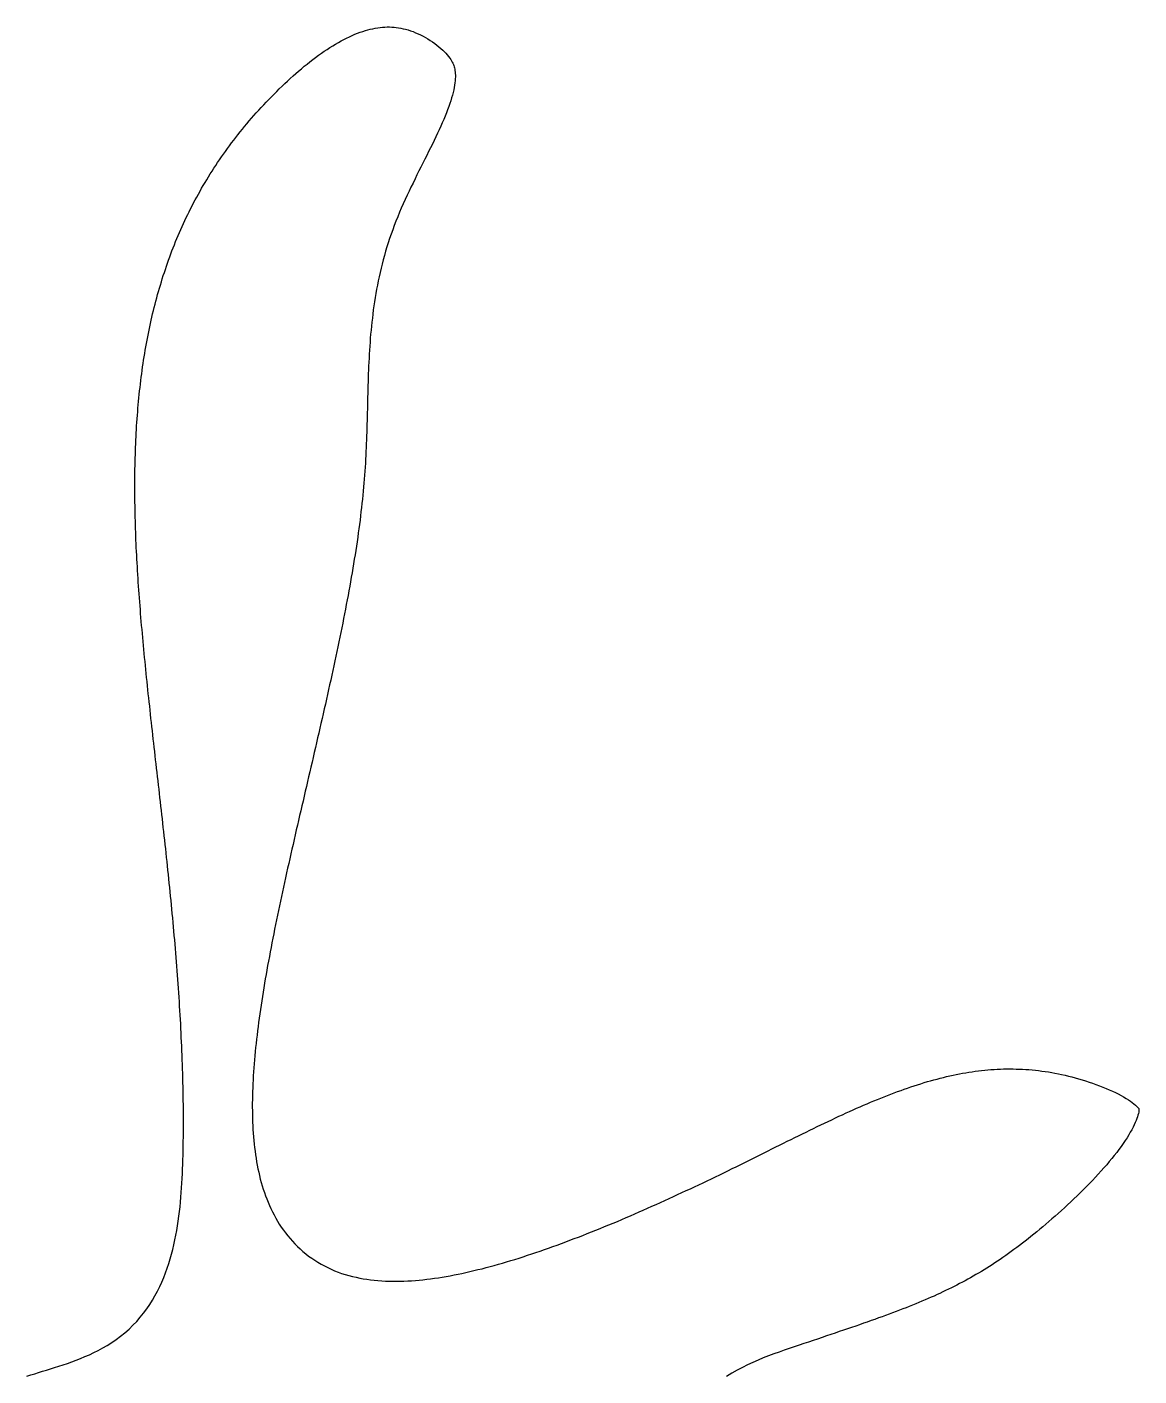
# Model space of a CAD drawing. Extents: x 4283 to 40403, y 1134 to 1764.
# Drawn here: x 4414.019 to 4415.511, y 1479.606 to 1481.415 of the extents above; entities that cross this region are included whole.
import ezdxf

# ---------------------------------------------------------------- set-up
doc = ezdxf.new("R2010")
doc.units = 0

# ---------------------------------------------------------------- blocks, each defined once
blk = doc.blocks.new('fd')
blk.add_lwpolyline([(-175208.13, -78805.69), (-175207.65, -78805.54), (-175207.17, -78805.4), (-175206.69, -78805.25), (-175206.2, -78805.1), (-175205.71, -78804.95), (-175205.2, -78804.8), (-175204.69, -78804.64), (-175204.17, -78804.47), (-175203.64, -78804.3), (-175203.11, -78804.12), (-175202.57, -78803.93), (-175202.03, -78803.72), (-175201.48, -78803.51), (-175200.93, -78803.28), (-175200.38, -78803.04), (-175199.82, -78802.78), (-175199.27, -78802.5), (-175198.71, -78802.2), (-175198.15, -78801.88), (-175197.6, -78801.53), (-175197.04, -78801.15), (-175196.5, -78800.74), (-175195.97, -78800.31), (-175195.45, -78799.86), (-175194.97, -78799.38), (-175194.5, -78798.9), (-175194.06, -78798.39), (-175193.65, -78797.88), (-175193.26, -78797.35), (-175192.89, -78796.81), (-175192.55, -78796.27), (-175192.23, -78795.72), (-175191.93, -78795.16), (-175191.65, -78794.59), (-175191.39, -78794.03), (-175191.14, -78793.45), (-175190.92, -78792.88), (-175190.71, -78792.3), (-175190.51, -78791.72), (-175190.34, -78791.13), (-175190.17, -78790.55), (-175190.02, -78789.97), (-175189.88, -78789.38), (-175189.75, -78788.79), (-175189.63, -78788.2), (-175189.52, -78787.61), (-175189.43, -78787.03), (-175189.34, -78786.44), (-175189.26, -78785.85), (-175189.18, -78785.26), (-175189.12, -78784.67), (-175189.06, -78784.08), (-175189.01, -78783.49), (-175188.96, -78782.9), (-175188.92, -78782.32), (-175188.88, -78781.73), (-175188.85, -78781.15), (-175188.82, -78780.56), (-175188.8, -78779.98), (-175188.78, -78779.41), (-175188.76, -78778.83), (-175188.75, -78778.26), (-175188.74, -78777.69), (-175188.73, -78777.12), (-175188.72, -78776.55), (-175188.71, -78775.99), (-175188.71, -78775.42), (-175188.7, -78774.85), (-175188.7, -78774.29), (-175188.7, -78773.73), (-175188.7, -78773.16), (-175188.71, -78772.6), (-175188.71, -78772.03), (-175188.72, -78771.47), (-175188.73, -78770.91), (-175188.74, -78770.35), (-175188.75, -78769.79), (-175188.76, -78769.23), (-175188.77, -78768.67), (-175188.79, -78768.11), (-175188.8, -78767.55), (-175188.82, -78766.99), (-175188.84, -78766.43), (-175188.86, -78765.87), (-175188.88, -78765.31), (-175188.91, -78764.75), (-175188.93, -78764.2), (-175188.96, -78763.64), (-175188.98, -78763.09), (-175189.01, -78762.53), (-175189.04, -78761.98), (-175189.07, -78761.42), (-175189.1, -78760.87), (-175189.13, -78760.31), (-175189.17, -78759.76), (-175189.2, -78759.21), (-175189.24, -78758.66), (-175189.27, -78758.11), (-175189.31, -78757.55), (-175189.35, -78757), (-175189.39, -78756.45), (-175189.43, -78755.9), (-175189.47, -78755.36), (-175189.51, -78754.81), (-175189.56, -78754.26), (-175189.6, -78753.71), (-175189.64, -78753.17), (-175189.69, -78752.62), (-175189.74, -78752.07), (-175189.78, -78751.53), (-175189.83, -78750.99), (-175189.88, -78750.44), (-175189.93, -78749.9), (-175189.98, -78749.36), (-175190.03, -78748.81), (-175190.08, -78748.27), (-175190.13, -78747.73), (-175190.18, -78747.19), (-175190.24, -78746.65), (-175190.29, -78746.11), (-175190.34, -78745.57), (-175190.4, -78745.04), (-175190.45, -78744.5), (-175190.51, -78743.96), (-175190.56, -78743.42), (-175190.62, -78742.89), (-175190.68, -78742.35), (-175190.73, -78741.82), (-175190.79, -78741.29), (-175190.85, -78740.75), (-175190.9, -78740.22), (-175190.96, -78739.69), (-175191.02, -78739.16), (-175191.08, -78738.63), (-175191.14, -78738.1), (-175191.2, -78737.57), (-175191.26, -78737.04), (-175191.31, -78736.51), (-175191.37, -78735.98), (-175191.43, -78735.46), (-175191.49, -78734.93), (-175191.55, -78734.4), (-175191.61, -78733.88), (-175191.67, -78733.35), (-175191.73, -78732.83), (-175191.79, -78732.31), (-175191.85, -78731.79), (-175191.91, -78731.26), (-175191.97, -78730.74), (-175192.03, -78730.22), (-175192.09, -78729.7), (-175192.15, -78729.19), (-175192.21, -78728.67), (-175192.27, -78728.15), (-175192.32, -78727.63), (-175192.38, -78727.12), (-175192.44, -78726.6), (-175192.5, -78726.09), (-175192.56, -78725.58), (-175192.61, -78725.06), (-175192.67, -78724.55), (-175192.73, -78724.04), (-175192.78, -78723.53), (-175192.84, -78723.02), (-175192.89, -78722.51), (-175192.95, -78722), (-175193, -78721.5), (-175193.06, -78720.99), (-175193.11, -78720.48), (-175193.16, -78719.98), (-175193.22, -78719.47), (-175193.27, -78718.97), (-175193.32, -78718.47), (-175193.37, -78717.97), (-175193.42, -78717.47), (-175193.47, -78716.97), (-175193.52, -78716.47), (-175193.57, -78715.97), (-175193.62, -78715.47), (-175193.66, -78714.97), (-175193.71, -78714.48), (-175193.75, -78713.98), (-175193.8, -78713.49), (-175193.84, -78712.99), (-175193.89, -78712.5), (-175193.93, -78712.01), (-175193.97, -78711.52), (-175194.01, -78711.03), (-175194.05, -78710.54), (-175194.09, -78710.05), (-175194.13, -78709.56), (-175194.16, -78709.08), (-175194.2, -78708.59), (-175194.23, -78708.1), (-175194.27, -78707.62), (-175194.3, -78707.14), (-175194.33, -78706.66), (-175194.36, -78706.17), (-175194.39, -78705.69), (-175194.42, -78705.21), (-175194.45, -78704.74), (-175194.48, -78704.26), (-175194.5, -78703.78), (-175194.52, -78703.31), (-175194.55, -78702.83), (-175194.57, -78702.36), (-175194.59, -78701.89), (-175194.61, -78701.41), (-175194.63, -78700.94), (-175194.64, -78700.47), (-175194.66, -78700), (-175194.67, -78699.54), (-175194.68, -78699.07), (-175194.69, -78698.6), (-175194.7, -78698.14), (-175194.71, -78697.67), (-175194.72, -78697.21), (-175194.73, -78696.75), (-175194.73, -78696.29), (-175194.73, -78695.83), (-175194.73, -78695.37), (-175194.73, -78694.91), (-175194.73, -78694.46), (-175194.73, -78694), (-175194.72, -78693.55), (-175194.72, -78693.09), (-175194.71, -78692.64), (-175194.7, -78692.19), (-175194.69, -78691.74), (-175194.67, -78691.29), (-175194.66, -78690.84), (-175194.64, -78690.39), (-175194.62, -78689.95), (-175194.61, -78689.5), (-175194.58, -78689.06), (-175194.56, -78688.61), (-175194.54, -78688.17), (-175194.51, -78687.73), (-175194.48, -78687.29), (-175194.45, -78686.85), (-175194.42, -78686.41), (-175194.38, -78685.98), (-175194.35, -78685.54), (-175194.31, -78685.11), (-175194.27, -78684.68), (-175194.23, -78684.24), (-175194.19, -78683.81), (-175194.14, -78683.38), (-175194.09, -78682.95), (-175194.04, -78682.53), (-175193.99, -78682.1), (-175193.94, -78681.68), (-175193.88, -78681.25), (-175193.83, -78680.83), (-175193.77, -78680.41), (-175193.7, -78679.99), (-175193.64, -78679.57), (-175193.57, -78679.15), (-175193.51, -78678.73), (-175193.44, -78678.32), (-175193.36, -78677.9), (-175193.29, -78677.49), (-175193.21, -78677.08), (-175193.13, -78676.66), (-175193.05, -78676.25), (-175192.97, -78675.84), (-175192.88, -78675.44), (-175192.8, -78675.03), (-175192.71, -78674.62), (-175192.61, -78674.22), (-175192.52, -78673.82), (-175192.42, -78673.41), (-175192.32, -78673.01), (-175192.22, -78672.61), (-175192.12, -78672.22), (-175192.01, -78671.82), (-175191.9, -78671.42), (-175191.79, -78671.03), (-175191.68, -78670.63), (-175191.56, -78670.24), (-175191.44, -78669.85), (-175191.32, -78669.46), (-175191.2, -78669.07), (-175191.07, -78668.68), (-175190.94, -78668.29), (-175190.81, -78667.9), (-175190.68, -78667.52), (-175190.54, -78667.13), (-175190.4, -78666.75), (-175190.26, -78666.37), (-175190.12, -78665.99), (-175189.97, -78665.61), (-175189.82, -78665.23), (-175189.67, -78664.85), (-175189.51, -78664.48), (-175189.35, -78664.1), (-175189.19, -78663.73), (-175189.03, -78663.35), (-175188.86, -78662.98), (-175188.7, -78662.61), (-175188.52, -78662.24), (-175188.35, -78661.87), (-175188.17, -78661.5), (-175187.99, -78661.13), (-175187.81, -78660.77), (-175187.62, -78660.4), (-175187.43, -78660.04), (-175187.24, -78659.67), (-175187.04, -78659.31), (-175186.84, -78658.95), (-175186.64, -78658.59), (-175186.44, -78658.23), (-175186.23, -78657.87), (-175186.02, -78657.51), (-175185.81, -78657.16), (-175185.59, -78656.8), (-175185.37, -78656.45), (-175185.14, -78656.09), (-175184.92, -78655.74), (-175184.69, -78655.39), (-175184.45, -78655.04), (-175184.22, -78654.69), (-175183.98, -78654.34), (-175183.73, -78653.99), (-175183.48, -78653.64), (-175183.23, -78653.29), (-175182.98, -78652.95), (-175182.72, -78652.6), (-175182.46, -78652.26), (-175182.2, -78651.92), (-175181.93, -78651.57), (-175181.65, -78651.23), (-175181.38, -78650.89), (-175181.1, -78650.55), (-175180.82, -78650.21), (-175180.53, -78649.87), (-175180.24, -78649.54), (-175179.95, -78649.2), (-175179.65, -78648.86), (-175179.35, -78648.53), (-175179.04, -78648.2), (-175178.73, -78647.86), (-175178.42, -78647.53), (-175178.1, -78647.2), (-175177.78, -78646.87), (-175177.45, -78646.54), (-175177.12, -78646.21), (-175176.79, -78645.88), (-175176.45, -78645.56), (-175176.11, -78645.23), (-175175.77, -78644.91), (-175175.43, -78644.6), (-175175.09, -78644.28), (-175174.74, -78643.98), (-175174.39, -78643.67), (-175174.04, -78643.38), (-175173.69, -78643.08), (-175173.34, -78642.8), (-175172.99, -78642.52), (-175172.63, -78642.24), (-175172.28, -78641.97), (-175171.93, -78641.71), (-175171.57, -78641.46), (-175171.22, -78641.22), (-175170.86, -78640.98), (-175170.51, -78640.75), (-175170.16, -78640.53), (-175169.81, -78640.32), (-175169.46, -78640.12), (-175169.11, -78639.93), (-175168.77, -78639.74), (-175168.43, -78639.57), (-175168.09, -78639.41), (-175167.75, -78639.26), (-175167.42, -78639.11), (-175167.09, -78638.98), (-175166.76, -78638.86), (-175166.43, -78638.75), (-175166.11, -78638.65), (-175165.8, -78638.56), (-175165.49, -78638.48), (-175165.18, -78638.41), (-175164.87, -78638.35), (-175164.57, -78638.3), (-175164.27, -78638.26), (-175163.98, -78638.23), (-175163.69, -78638.21), (-175163.4, -78638.2), (-175163.12, -78638.2), (-175162.84, -78638.21), (-175162.55, -78638.23), (-175162.27, -78638.26), (-175161.99, -78638.3), (-175161.7, -78638.35), (-175161.41, -78638.41), (-175161.11, -78638.48), (-175160.81, -78638.57), (-175160.5, -78638.67), (-175160.19, -78638.78), (-175159.88, -78638.91), (-175159.56, -78639.04), (-175159.25, -78639.19), (-175158.94, -78639.34), (-175158.63, -78639.51), (-175158.33, -78639.68), (-175158.04, -78639.86), (-175157.76, -78640.05), (-175157.48, -78640.25), (-175157.22, -78640.45), (-175156.97, -78640.65), (-175156.73, -78640.86), (-175156.5, -78641.06), (-175156.29, -78641.27), (-175156.1, -78641.47), (-175155.93, -78641.67), (-175155.77, -78641.87), (-175155.62, -78642.06), (-175155.5, -78642.24), (-175155.4, -78642.41), (-175155.31, -78642.57), (-175155.24, -78642.71), (-175155.18, -78642.85), (-175155.12, -78642.99), (-175155.08, -78643.14), (-175155.04, -78643.29), (-175155, -78643.45), (-175154.98, -78643.61), (-175154.95, -78643.79), (-175154.94, -78643.98), (-175154.93, -78644.19), (-175154.93, -78644.4), (-175154.94, -78644.64), (-175154.96, -78644.88), (-175154.99, -78645.15), (-175155.03, -78645.42), (-175155.08, -78645.71), (-175155.14, -78646.02), (-175155.22, -78646.33), (-175155.3, -78646.66), (-175155.4, -78647), (-175155.51, -78647.36), (-175155.63, -78647.72), (-175155.76, -78648.09), (-175155.9, -78648.48), (-175156.05, -78648.87), (-175156.21, -78649.27), (-175156.38, -78649.68), (-175156.56, -78650.1), (-175156.74, -78650.53), (-175156.94, -78650.96), (-175157.14, -78651.39), (-175157.35, -78651.84), (-175157.57, -78652.29), (-175157.79, -78652.75), (-175158.01, -78653.21), (-175158.25, -78653.67), (-175158.48, -78654.15), (-175158.72, -78654.62), (-175158.96, -78655.1), (-175159.21, -78655.59), (-175159.45, -78656.08), (-175159.7, -78656.57), (-175159.94, -78657.07), (-175160.19, -78657.57), (-175160.44, -78658.08), (-175160.68, -78658.59), (-175160.93, -78659.1), (-175161.17, -78659.62), (-175161.4, -78660.15), (-175161.64, -78660.68), (-175161.87, -78661.21), (-175162.09, -78661.75), (-175162.31, -78662.29), (-175162.51, -78662.83), (-175162.71, -78663.37), (-175162.91, -78663.91), (-175163.09, -78664.45), (-175163.27, -78664.98), (-175163.43, -78665.51), (-175163.59, -78666.05), (-175163.74, -78666.58), (-175163.89, -78667.11), (-175164.03, -78667.64), (-175164.16, -78668.16), (-175164.28, -78668.69), (-175164.4, -78669.21), (-175164.51, -78669.73), (-175164.61, -78670.25), (-175164.71, -78670.77), (-175164.8, -78671.28), (-175164.89, -78671.8), (-175164.97, -78672.31), (-175165.05, -78672.82), (-175165.12, -78673.33), (-175165.18, -78673.84), (-175165.24, -78674.34), (-175165.3, -78674.85), (-175165.35, -78675.35), (-175165.4, -78675.85), (-175165.45, -78676.35), (-175165.49, -78676.85), (-175165.53, -78677.35), (-175165.56, -78677.84), (-175165.6, -78678.33), (-175165.62, -78678.83), (-175165.65, -78679.32), (-175165.68, -78679.81), (-175165.7, -78680.3), (-175165.72, -78680.78), (-175165.74, -78681.27), (-175165.76, -78681.76), (-175165.77, -78682.24), (-175165.79, -78682.72), (-175165.8, -78683.21), (-175165.81, -78683.69), (-175165.83, -78684.17), (-175165.84, -78684.65), (-175165.85, -78685.13), (-175165.86, -78685.61), (-175165.87, -78686.09), (-175165.89, -78686.58), (-175165.9, -78687.05), (-175165.91, -78687.53), (-175165.92, -78688.02), (-175165.94, -78688.5), (-175165.95, -78688.98), (-175165.97, -78689.46), (-175165.99, -78689.94), (-175166.01, -78690.42), (-175166.03, -78690.91), (-175166.05, -78691.39), (-175166.08, -78691.87), (-175166.11, -78692.36), (-175166.14, -78692.85), (-175166.17, -78693.34), (-175166.2, -78693.83), (-175166.24, -78694.32), (-175166.28, -78694.82), (-175166.32, -78695.31), (-175166.37, -78695.82), (-175166.42, -78696.32), (-175166.47, -78696.83), (-175166.53, -78697.34), (-175166.58, -78697.86), (-175166.65, -78698.38), (-175166.71, -78698.9), (-175166.77, -78699.42), (-175166.84, -78699.95), (-175166.91, -78700.49), (-175166.99, -78701.02), (-175167.06, -78701.56), (-175167.14, -78702.1), (-175167.22, -78702.64), (-175167.31, -78703.18), (-175167.39, -78703.73), (-175167.48, -78704.28), (-175167.57, -78704.84), (-175167.66, -78705.39), (-175167.76, -78705.95), (-175167.85, -78706.51), (-175167.95, -78707.07), (-175168.05, -78707.64), (-175168.16, -78708.2), (-175168.26, -78708.77), (-175168.37, -78709.34), (-175168.47, -78709.91), (-175168.58, -78710.49), (-175168.7, -78711.06), (-175168.81, -78711.64), (-175168.92, -78712.22), (-175169.04, -78712.8), (-175169.16, -78713.38), (-175169.28, -78713.97), (-175169.4, -78714.55), (-175169.52, -78715.14), (-175169.64, -78715.73), (-175169.77, -78716.32), (-175169.89, -78716.91), (-175170.02, -78717.5), (-175170.15, -78718.09), (-175170.28, -78718.68), (-175170.41, -78719.28), (-175170.54, -78719.87), (-175170.67, -78720.47), (-175170.8, -78721.07), (-175170.94, -78721.67), (-175171.07, -78722.26), (-175171.21, -78722.86), (-175171.34, -78723.46), (-175171.48, -78724.06), (-175171.62, -78724.66), (-175171.75, -78725.27), (-175171.89, -78725.87), (-175172.03, -78726.47), (-175172.17, -78727.07), (-175172.31, -78727.67), (-175172.45, -78728.28), (-175172.59, -78728.88), (-175172.73, -78729.48), (-175172.87, -78730.08), (-175173.01, -78730.69), (-175173.15, -78731.29), (-175173.29, -78731.89), (-175173.43, -78732.49), (-175173.57, -78733.09), (-175173.71, -78733.7), (-175173.85, -78734.3), (-175173.99, -78734.9), (-175174.13, -78735.5), (-175174.27, -78736.1), (-175174.41, -78736.7), (-175174.55, -78737.29), (-175174.68, -78737.89), (-175174.82, -78738.49), (-175174.96, -78739.09), (-175175.09, -78739.68), (-175175.23, -78740.27), (-175175.36, -78740.87), (-175175.5, -78741.46), (-175175.63, -78742.05), (-175175.76, -78742.64), (-175175.89, -78743.23), (-175176.02, -78743.82), (-175176.15, -78744.41), (-175176.28, -78745), (-175176.41, -78745.58), (-175176.53, -78746.16), (-175176.65, -78746.74), (-175176.78, -78747.33), (-175176.9, -78747.9), (-175177.02, -78748.48), (-175177.14, -78749.06), (-175177.26, -78749.63), (-175177.37, -78750.2), (-175177.49, -78750.78), (-175177.6, -78751.34), (-175177.71, -78751.91), (-175177.82, -78752.48), (-175177.93, -78753.04), (-175178.03, -78753.6), (-175178.14, -78754.16), (-175178.24, -78754.72), (-175178.34, -78755.28), (-175178.43, -78755.83), (-175178.53, -78756.38), (-175178.62, -78756.93), (-175178.71, -78757.48), (-175178.8, -78758.03), (-175178.89, -78758.57), (-175178.97, -78759.11), (-175179.06, -78759.65), (-175179.14, -78760.18), (-175179.21, -78760.72), (-175179.29, -78761.25), (-175179.36, -78761.78), (-175179.43, -78762.3), (-175179.49, -78762.83), (-175179.56, -78763.35), (-175179.62, -78763.87), (-175179.68, -78764.39), (-175179.73, -78764.9), (-175179.78, -78765.41), (-175179.83, -78765.92), (-175179.88, -78766.43), (-175179.92, -78766.93), (-175179.96, -78767.43), (-175179.99, -78767.93), (-175180.02, -78768.43), (-175180.05, -78768.92), (-175180.08, -78769.41), (-175180.1, -78769.9), (-175180.12, -78770.38), (-175180.13, -78770.86), (-175180.14, -78771.34), (-175180.15, -78771.82), (-175180.15, -78772.29), (-175180.14, -78772.77), (-175180.14, -78773.23), (-175180.13, -78773.7), (-175180.11, -78774.16), (-175180.09, -78774.62), (-175180.07, -78775.08), (-175180.04, -78775.54), (-175180, -78775.99), (-175179.96, -78776.44), (-175179.92, -78776.89), (-175179.87, -78777.33), (-175179.81, -78777.78), (-175179.75, -78778.22), (-175179.68, -78778.65), (-175179.61, -78779.09), (-175179.53, -78779.52), (-175179.45, -78779.95), (-175179.35, -78780.38), (-175179.26, -78780.8), (-175179.15, -78781.23), (-175179.04, -78781.65), (-175178.92, -78782.06), (-175178.79, -78782.48), (-175178.65, -78782.89), (-175178.51, -78783.3), (-175178.35, -78783.7), (-175178.19, -78784.11), (-175178.02, -78784.51), (-175177.84, -78784.9), (-175177.65, -78785.3), (-175177.45, -78785.69), (-175177.24, -78786.07), (-175177.02, -78786.45), (-175176.79, -78786.83), (-175176.55, -78787.2), (-175176.29, -78787.56), (-175176.03, -78787.92), (-175175.75, -78788.27), (-175175.46, -78788.62), (-175175.17, -78788.95), (-175174.86, -78789.28), (-175174.54, -78789.6), (-175174.2, -78789.91), (-175173.86, -78790.22), (-175173.51, -78790.51), (-175173.15, -78790.79), (-175172.77, -78791.06), (-175172.39, -78791.32), (-175172, -78791.56), (-175171.6, -78791.8), (-175171.19, -78792.02), (-175170.77, -78792.23), (-175170.35, -78792.42), (-175169.92, -78792.61), (-175169.49, -78792.78), (-175169.05, -78792.94), (-175168.6, -78793.08), (-175168.16, -78793.21), (-175167.71, -78793.33), (-175167.26, -78793.43), (-175166.81, -78793.53), (-175166.36, -78793.61), (-175165.91, -78793.68), (-175165.45, -78793.74), (-175165, -78793.79), (-175164.54, -78793.84), (-175164.08, -78793.87), (-175163.62, -78793.9), (-175163.16, -78793.91), (-175162.7, -78793.92), (-175162.24, -78793.92), (-175161.77, -78793.91), (-175161.31, -78793.9), (-175160.84, -78793.88), (-175160.37, -78793.85), (-175159.9, -78793.82), (-175159.43, -78793.78), (-175158.95, -78793.73), (-175158.48, -78793.67), (-175158, -78793.61), (-175157.52, -78793.55), (-175157.04, -78793.48), (-175156.55, -78793.4), (-175156.07, -78793.32), (-175155.58, -78793.23), (-175155.09, -78793.14), (-175154.6, -78793.04), (-175154.11, -78792.94), (-175153.61, -78792.83), (-175153.12, -78792.72), (-175152.62, -78792.6), (-175152.12, -78792.48), (-175151.61, -78792.36), (-175151.11, -78792.22), (-175150.6, -78792.09), (-175150.1, -78791.95), (-175149.59, -78791.81), (-175149.07, -78791.66), (-175148.56, -78791.51), (-175148.05, -78791.36), (-175147.53, -78791.2), (-175147.01, -78791.04), (-175146.49, -78790.87), (-175145.97, -78790.7), (-175145.45, -78790.53), (-175144.93, -78790.35), (-175144.4, -78790.17), (-175143.87, -78789.99), (-175143.35, -78789.81), (-175142.82, -78789.62), (-175142.29, -78789.43), (-175141.76, -78789.23), (-175141.23, -78789.03), (-175140.7, -78788.83), (-175140.16, -78788.63), (-175139.63, -78788.43), (-175139.1, -78788.22), (-175138.56, -78788.01), (-175138.03, -78787.8), (-175137.49, -78787.58), (-175136.95, -78787.36), (-175136.42, -78787.14), (-175135.88, -78786.92), (-175135.34, -78786.7), (-175134.81, -78786.48), (-175134.27, -78786.25), (-175133.73, -78786.02), (-175133.2, -78785.79), (-175132.66, -78785.56), (-175132.12, -78785.32), (-175131.59, -78785.09), (-175131.05, -78784.85), (-175130.52, -78784.61), (-175129.98, -78784.37), (-175129.45, -78784.13), (-175128.92, -78783.89), (-175128.39, -78783.65), (-175127.86, -78783.41), (-175127.33, -78783.16), (-175126.8, -78782.92), (-175126.27, -78782.67), (-175125.74, -78782.43), (-175125.22, -78782.18), (-175124.7, -78781.93), (-175124.17, -78781.68), (-175123.65, -78781.44), (-175123.14, -78781.19), (-175122.62, -78780.94), (-175122.1, -78780.69), (-175121.59, -78780.44), (-175121.08, -78780.19), (-175120.57, -78779.94), (-175120.06, -78779.7), (-175119.56, -78779.45), (-175119.06, -78779.2), (-175118.56, -78778.95), (-175118.06, -78778.71), (-175117.57, -78778.46), (-175117.08, -78778.22), (-175116.59, -78777.98), (-175116.1, -78777.73), (-175115.62, -78777.49), (-175115.14, -78777.25), (-175114.66, -78777.01), (-175114.18, -78776.78), (-175113.71, -78776.54), (-175113.23, -78776.31), (-175112.77, -78776.08), (-175112.3, -78775.85), (-175111.83, -78775.62), (-175111.37, -78775.39), (-175110.91, -78775.16), (-175110.45, -78774.94), (-175109.99, -78774.72), (-175109.54, -78774.5), (-175109.09, -78774.28), (-175108.64, -78774.07), (-175108.19, -78773.86), (-175107.74, -78773.65), (-175107.3, -78773.44), (-175106.85, -78773.24), (-175106.41, -78773.03), (-175105.97, -78772.84), (-175105.54, -78772.64), (-175105.1, -78772.45), (-175104.67, -78772.25), (-175104.23, -78772.07), (-175103.8, -78771.88), (-175103.38, -78771.7), (-175102.95, -78771.52), (-175102.52, -78771.35), (-175102.1, -78771.18), (-175101.68, -78771.01), (-175101.26, -78770.84), (-175100.84, -78770.68), (-175100.42, -78770.52), (-175100.01, -78770.37), (-175099.59, -78770.22), (-175099.18, -78770.07), (-175098.77, -78769.93), (-175098.36, -78769.79), (-175097.95, -78769.65), (-175097.54, -78769.52), (-175097.13, -78769.39), (-175096.73, -78769.26), (-175096.32, -78769.14), (-175095.92, -78769.03), (-175095.52, -78768.92), (-175095.12, -78768.81), (-175094.72, -78768.7), (-175094.32, -78768.61), (-175093.92, -78768.51), (-175093.52, -78768.42), (-175093.13, -78768.33), (-175092.73, -78768.25), (-175092.34, -78768.17), (-175091.94, -78768.1), (-175091.55, -78768.03), (-175091.16, -78767.97), (-175090.77, -78767.91), (-175090.37, -78767.85), (-175089.98, -78767.8), (-175089.59, -78767.75), (-175089.2, -78767.71), (-175088.81, -78767.68), (-175088.42, -78767.64), (-175088.03, -78767.62), (-175087.64, -78767.59), (-175087.25, -78767.58), (-175086.86, -78767.56), (-175086.46, -78767.56), (-175086.07, -78767.56), (-175085.68, -78767.56), (-175085.28, -78767.57), (-175084.89, -78767.58), (-175084.49, -78767.6), (-175084.1, -78767.62), (-175083.7, -78767.65), (-175083.3, -78767.69), (-175082.9, -78767.73), (-175082.5, -78767.77), (-175082.1, -78767.82), (-175081.69, -78767.88), (-175081.28, -78767.94), (-175080.88, -78768.01), (-175080.47, -78768.09), (-175080.05, -78768.17), (-175079.64, -78768.26), (-175079.22, -78768.35), (-175078.8, -78768.45), (-175078.38, -78768.56), (-175077.96, -78768.67), (-175077.53, -78768.79), (-175077.1, -78768.92), (-175076.67, -78769.05), (-175076.24, -78769.19), (-175075.8, -78769.34), (-175075.38, -78769.49), (-175074.95, -78769.64), (-175074.53, -78769.81), (-175074.13, -78769.97), (-175073.73, -78770.14), (-175073.34, -78770.32), (-175072.97, -78770.49), (-175072.61, -78770.67), (-175072.26, -78770.85), (-175071.94, -78771.03), (-175071.64, -78771.21), (-175071.36, -78771.39), (-175071.1, -78771.56), (-175070.87, -78771.73), (-175070.66, -78771.89), (-175070.48, -78772.04), (-175070.34, -78772.17), (-175070.22, -78772.29), (-175070.13, -78772.38), (-175070.07, -78772.46), (-175070.04, -78772.5), (-175070.04, -78772.54), (-175070.04, -78772.6), (-175070.04, -78772.69), (-175070.05, -78772.8), (-175070.07, -78772.93), (-175070.11, -78773.09), (-175070.16, -78773.28), (-175070.22, -78773.49), (-175070.29, -78773.72), (-175070.39, -78773.96), (-175070.5, -78774.22), (-175070.63, -78774.51), (-175070.77, -78774.8), (-175070.94, -78775.11), (-175071.12, -78775.43), (-175071.31, -78775.76), (-175071.52, -78776.11), (-175071.75, -78776.46), (-175071.99, -78776.81), (-175072.25, -78777.18), (-175072.52, -78777.55), (-175072.8, -78777.92), (-175073.1, -78778.3), (-175073.41, -78778.68), (-175073.72, -78779.07), (-175074.05, -78779.45), (-175074.39, -78779.84), (-175074.73, -78780.23), (-175075.09, -78780.62), (-175075.45, -78781.01), (-175075.81, -78781.4), (-175076.19, -78781.78), (-175076.56, -78782.17), (-175076.95, -78782.55), (-175077.33, -78782.94), (-175077.72, -78783.31), (-175078.11, -78783.69), (-175078.5, -78784.06), (-175078.9, -78784.43), (-175079.29, -78784.79), (-175079.68, -78785.15), (-175080.08, -78785.5), (-175080.46, -78785.84), (-175080.85, -78786.18), (-175081.23, -78786.52), (-175081.61, -78786.84), (-175081.99, -78787.16), (-175082.36, -78787.47), (-175082.73, -78787.78), (-175083.09, -78788.07), (-175083.45, -78788.37), (-175083.81, -78788.65), (-175084.17, -78788.93), (-175084.52, -78789.2), (-175084.87, -78789.47), (-175085.22, -78789.73), (-175085.57, -78789.99), (-175085.91, -78790.24), (-175086.25, -78790.49), (-175086.59, -78790.73), (-175086.93, -78790.97), (-175087.27, -78791.2), (-175087.61, -78791.42), (-175087.94, -78791.65), (-175088.28, -78791.87), (-175088.61, -78792.08), (-175088.94, -78792.29), (-175089.28, -78792.5), (-175089.61, -78792.7), (-175089.95, -78792.9), (-175090.28, -78793.1), (-175090.61, -78793.29), (-175090.95, -78793.48), (-175091.29, -78793.67), (-175091.63, -78793.85), (-175091.97, -78794.03), (-175092.31, -78794.21), (-175092.65, -78794.39), (-175093, -78794.57), (-175093.34, -78794.74), (-175093.69, -78794.91), (-175094.05, -78795.08), (-175094.4, -78795.25), (-175094.76, -78795.42), (-175095.12, -78795.58), (-175095.49, -78795.75), (-175095.86, -78795.91), (-175096.23, -78796.08), (-175096.61, -78796.24), (-175096.99, -78796.4), (-175097.38, -78796.56), (-175097.76, -78796.72), (-175098.16, -78796.88), (-175098.56, -78797.04), (-175098.96, -78797.2), (-175099.37, -78797.36), (-175099.79, -78797.52), (-175100.21, -78797.68), (-175100.63, -78797.84), (-175101.06, -78798), (-175101.5, -78798.16), (-175101.94, -78798.32), (-175102.39, -78798.48), (-175102.85, -78798.65), (-175103.31, -78798.81), (-175103.78, -78798.98), (-175104.25, -78799.14), (-175104.73, -78799.31), (-175105.22, -78799.48), (-175105.72, -78799.65), (-175106.22, -78799.82), (-175106.73, -78800), (-175107.25, -78800.17), (-175107.77, -78800.35), (-175108.3, -78800.53), (-175108.84, -78800.71), (-175109.39, -78800.9), (-175109.95, -78801.09), (-175110.51, -78801.27), (-175111.08, -78801.47), (-175111.66, -78801.66), (-175112.25, -78801.86), (-175112.86, -78802.06), (-175113.47, -78802.27), (-175114.1, -78802.49), (-175114.74, -78802.71), (-175115.39, -78802.95), (-175116.04, -78803.19), (-175116.69, -78803.44), (-175117.34, -78803.71), (-175117.99, -78803.99), (-175118.64, -78804.29), (-175119.29, -78804.61), (-175119.94, -78804.95), (-175120.59, -78805.34), (-175121.24, -78805.76)])
blk = doc.blocks.new('dsdf')
blk.add_blockref('fd', (0, 0))

msp = doc.modelspace()

# ---------------------------------------------------------------- block references
at = {"xscale": 0.0108, "yscale": 0.0108, "zscale": 0.0108}
msp.add_blockref('dsdf', (6306.2672, 2330.7072), dxfattribs=at)

doc.saveas('drawing.dxf')
